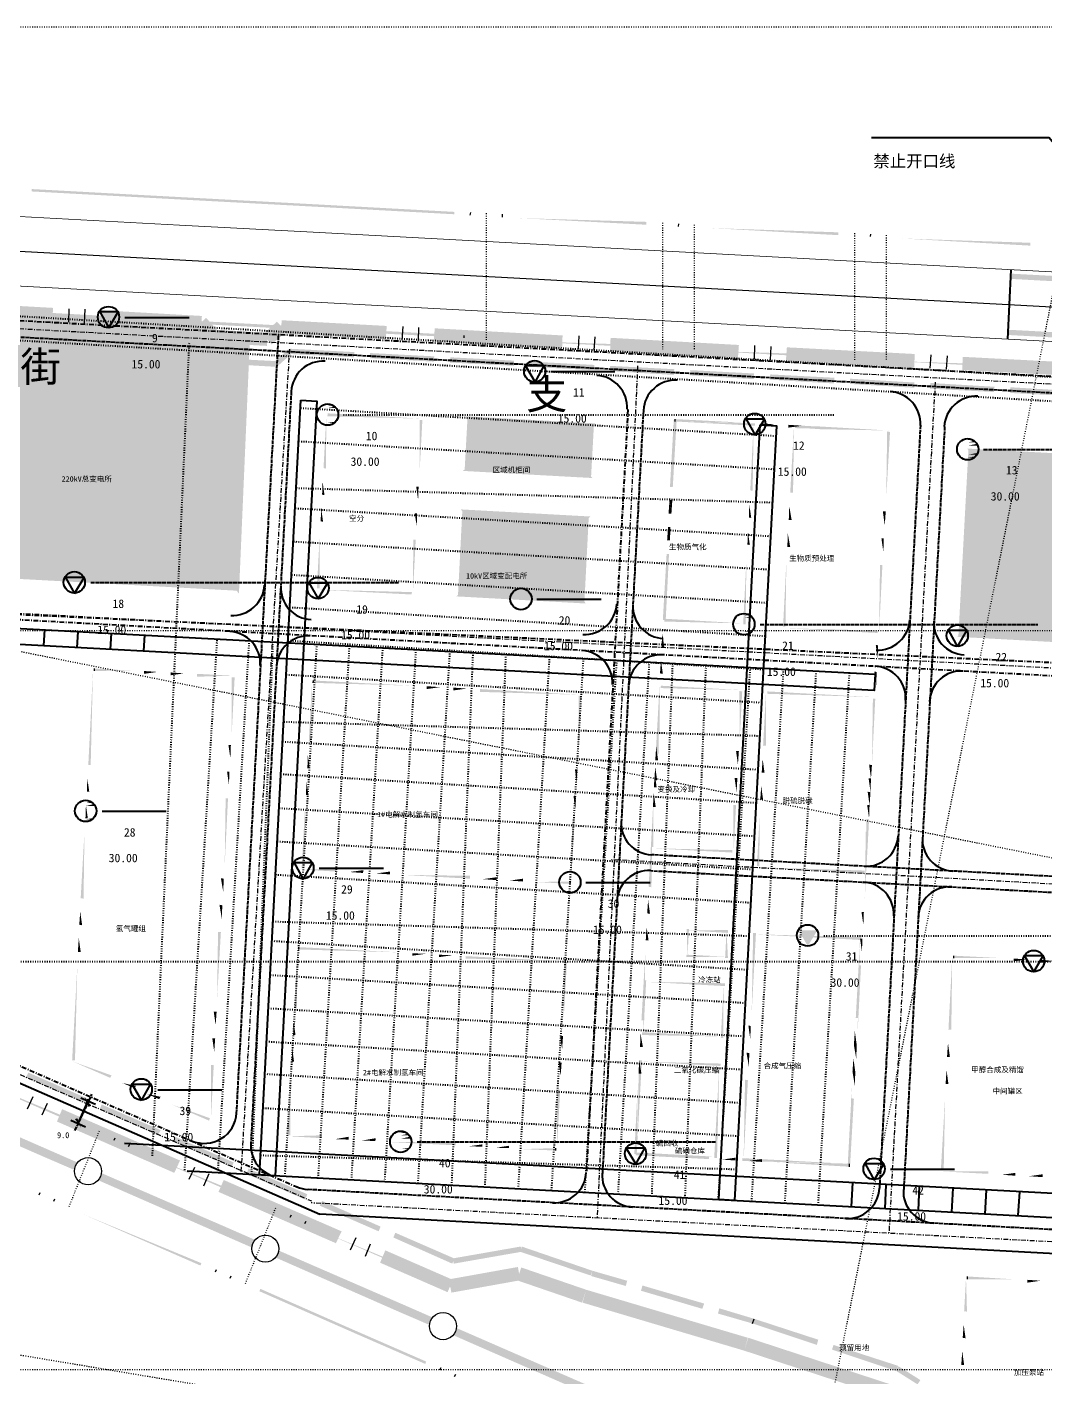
# Model space of a CAD drawing. Header units: metres. Extents: x 110 to 500, y 133 to 419.
# Drawn here: x 285 to 413.5, y 235.1 to 405.5 of the extents above; entities that cross this region are included whole.
import ezdxf

# ---------------------------------------------------------------- set-up
doc = ezdxf.new("R2010")
doc.units = ezdxf.units.M
for name, pattern in [('DASHDOT', [1, 0.6, -0.2, 0, -0.2]), ('DASHED', [0.6, 0.5, -0.1]), ('DOT', [0.2, 0, -0.2])]:
    doc.linetypes.add(name, pattern=pattern)
for name, color, linetype in [('PDF_0', 7, 'Continuous'), ('PDF_0-道路边线', 7, 'Continuous'), ('PDF_0高压线', 7, 'Continuous'), ('PDF_c- 现状道路', 7, 'Continuous'), ('PDF_d-道路中心线', 7, 'Continuous'), ('PDF_d-道路红线', 7, 'Continuous'), ('PDF_DM-尺寸标注', 7, 'Continuous'), ('PDF_HY_BZ_CC', 7, 'Continuous'), ('PDF_ROAD-CENT', 7, 'Continuous'), ('PDF_ZT-二期EPC承包商范围线', 7, 'Continuous'), ('PDF_勘探点', 7, 'Continuous'), ('PDF_绿线', 7, 'Continuous')]:
    doc.layers.add(name, color=color, linetype=linetype)
doc.styles.add('CHINESE', font='宋体')

msp = doc.modelspace()

# ---------------------------------------------------------------- hatches: boundary and pattern name
at = {"layer": 'PDF_0'}
for points in [[(460.82, 370.88), (460.82, 371.6), (409.22, 374.36), (409.16, 373.7)], [(272, 369.26), (288.14, 368.36), (288.26, 370.04), (272.06, 370.94)], [(294.2, 368.06), (306.92, 367.34), (307.04, 369.02), (294.32, 369.74)], [(307.94, 365.84), (309.2, 366.98), (307.58, 368.78), (306.32, 367.64)], [(315.86, 365.42), (317.66, 367.04), (316.52, 368.3), (314.72, 366.68)], [(317, 366.8), (330.26, 366.08), (330.38, 367.76), (317.12, 368.48)], [(286.88, 365.9), (294.98, 365.48), (294.98, 366.14), (286.88, 366.56)], [(308.54, 365.6), (315.26, 365.24), (315.32, 366.92), (308.6, 367.28)], [(336.32, 365.78), (352.52, 364.88), (352.58, 366.56), (336.44, 367.46)], [(459.38, 363.86), (459.32, 364.58), (408.86, 367.28), (408.8, 366.62)], [(296.96, 365.36), (305.54, 364.88), (305.54, 365.6), (297.02, 366.02)], [(306.92, 363.26), (307.4, 363.68), (305.78, 365.48), (305.3, 365)], [(316.16, 363.2), (316.64, 362.72), (318.38, 364.28), (317.96, 364.82)], [(318.14, 364.22), (326.24, 363.8), (326.3, 364.46), (318.2, 364.88)], [(358.58, 364.58), (374.72, 363.68), (374.84, 365.36), (358.64, 366.26)], [(380.78, 363.38), (396.98, 362.48), (397.04, 364.22), (380.9, 365.06)], [(307.1, 363.14), (316.4, 362.6), (316.4, 363.32), (307.16, 363.8)], [(328.28, 363.68), (336.32, 363.26), (336.38, 363.92), (328.28, 364.34)], [(338.36, 363.14), (346.46, 362.72), (346.46, 363.38), (338.42, 363.8)], [(348.44, 362.6), (356.54, 362.18), (356.6, 362.84), (348.5, 363.26)], [(403.04, 362.18), (419.18, 361.34), (419.3, 363.02), (403.1, 363.86)], [(358.58, 362.06), (366.62, 361.58), (366.68, 362.3), (358.58, 362.72)], [(368.66, 361.52), (376.76, 361.04), (376.76, 361.76), (368.72, 362.18)], [(378.74, 360.98), (386.84, 360.5), (386.9, 361.22), (378.8, 361.64)], [(388.88, 360.44), (396.98, 359.96), (396.98, 360.62), (388.88, 361.1)], [(398.96, 359.84), (407.06, 359.42), (407.12, 360.08), (399.02, 360.56)], [(409.1, 359.3), (417.14, 358.88), (417.2, 359.54), (409.1, 360.02)], [(340.22, 349.64), (339.98, 349.46), (356.36, 348.56), (356.18, 348.74), (356.54, 355.28), (356.72, 355.46), (340.34, 356.36), (340.58, 356.18)], [(402.56, 328.7), (402.38, 328.52), (449.72, 325.94), (449.54, 326.18), (450.8, 349.52), (450.98, 349.76), (403.64, 352.28), (403.82, 352.1)], [(339.38, 333.8), (339.14, 333.62), (355.52, 332.72), (355.34, 332.96), (355.88, 343.52), (356.12, 343.7), (339.74, 344.6), (339.92, 344.36)], [(292.28, 269.66), (292.52, 270.26), (285.14, 273.5), (284.84, 272.9)], [(292.58, 270.56), (292.22, 270.44), (293.06, 269.3), (292.58, 270.56), (293.06, 269.3), (292.7, 269.18), (292.22, 270.44)], [(301.52, 265.58), (301.82, 266.24), (294.38, 269.48), (294.14, 268.82)], [(303.56, 260.84), (304.28, 262.4), (289.4, 268.88), (288.74, 267.32)], [(291.5, 266.42), (291.8, 266.54), (291.02, 267.62), (291.5, 266.42), (291.02, 267.62), (291.32, 267.74), (291.8, 266.54)], [(310.82, 261.56), (311.06, 262.16), (303.68, 265.4), (303.38, 264.8)], [(320.06, 257.48), (320.36, 258.14), (312.92, 261.38), (312.68, 260.72)], [(323.96, 251.96), (324.68, 253.46), (309.8, 259.94), (309.14, 258.44)], [(329.36, 253.46), (329.6, 254.06), (322.22, 257.3), (321.92, 256.7)], [(338.66, 249.38), (338.9, 250.04), (331.46, 253.28), (331.22, 252.68)], [(338.06, 245.78), (338.72, 247.34), (330.2, 251.06), (329.54, 249.5)], [(338.72, 250.04), (338.84, 249.38), (347.42, 250.88), (347.3, 251.54)], [(356.12, 247.88), (356.36, 248.48), (347.42, 251.54), (347.24, 250.88)], [(338.24, 247.4), (338.54, 245.72), (347.24, 247.28), (346.94, 248.96)], [(355.04, 244.46), (355.58, 246.08), (347.36, 248.9), (346.82, 247.28)], [(360.56, 246.56), (360.74, 247.22), (356.36, 248.48), (356.18, 247.82)], [(375.5, 238.4), (375.98, 240.02), (355.58, 246.08), (355.1, 244.46)], [(370.22, 243.68), (370.46, 244.34), (362.66, 246.62), (362.48, 245.96)], [(376.58, 241.82), (376.76, 242.42), (372.38, 243.74), (372.2, 243.08)], [(384.68, 239.12), (384.86, 239.78), (376.76, 242.42), (376.58, 241.82)], [(393.26, 232.58), (393.8, 234.2), (376.04, 240.02), (375.5, 238.4)], [(394.7, 235.82), (394.94, 236.48), (386.78, 239.12), (386.6, 238.52)], [(397.4, 234.14), (397.76, 234.68), (395, 236.42), (394.64, 235.88)]]:
    msp.add_hatch(color=7, dxfattribs=at).paths.add_polyline_path(points)
at = {"layer": 'PDF_0高压线'}
for points in [[(287.06, 262.88), (290.96, 261.2), (291.32, 262.16), (287.48, 263.84), (274.04, 269.72), (273.62, 268.76)], [(309.5, 253.1), (313.34, 251.42), (313.76, 252.38), (309.92, 254.06), (294.44, 260.78), (294.02, 259.88)], [(331.88, 243.32), (335.78, 241.64), (336.14, 242.6), (332.3, 244.28), (316.82, 251), (316.46, 250.1)], [(354.32, 233.54), (358.16, 231.86), (358.58, 232.82), (354.68, 234.5), (339.26, 241.22), (338.84, 240.32)]]:
    msp.add_hatch(color=7, dxfattribs=at).paths.add_polyline_path(points)
at = {"layer": 'PDF_c- 现状道路'}
for points in [[(140.48, 388.52), (460.58, 371.3), (140.48, 388.52), (460.58, 371.3)], [(460.16, 364.1), (140.06, 381.32), (460.16, 364.1), (140.06, 381.32)]]:
    msp.add_hatch(color=7, dxfattribs=at).paths.add_polyline_path(points)
at = {"layer": 'PDF_DM-尺寸标注'}
msp.add_hatch(color=7, dxfattribs=at).paths.add_polyline_path([(292.64, 270.2), (292.34, 270.02), (292.46, 269.66), (292.82, 269.66), (292.94, 270.02)])
at = {"layer": 'PDF_HY_BZ_CC'}
for points in [[(277.7, 335.84), (278.06, 336.14), (311.42, 334.34), (311.72, 333.98), (313.1, 366.02), (313.46, 366.32), (308.48, 366.26), (308.66, 366.56), (306.86, 368.06), (307.04, 368.36), (279.74, 369.86), (279.56, 369.68), (279.74, 369.5)], [(323.06, 356.54), (322.76, 356.54), (322.7, 349.76), (323.06, 356.54), (322.7, 349.76), (322.4, 349.82), (322.76, 356.54)], [(334.7, 355.7), (334.7, 356.06), (322.88, 356.36), (334.7, 355.7), (322.88, 356.36), (322.94, 356.72), (334.7, 356.06)], [(334.16, 349.16), (334.52, 349.16), (334.52, 355.88), (334.16, 349.16), (334.52, 355.88), (334.88, 355.88), (334.52, 349.16)], [(366.98, 355.82), (366.62, 355.88), (366.5, 347.42), (366.98, 355.82), (366.5, 347.42), (366.14, 347.42), (366.62, 355.88)], [(376.04, 355.22), (376.04, 355.52), (366.8, 355.7), (376.04, 355.22), (366.8, 355.7), (366.8, 356), (376.04, 355.52)], [(379.4, 355.04), (379.4, 355.34), (377.72, 355.1), (379.4, 355.04), (377.72, 355.1), (377.72, 355.46), (379.4, 355.34)], [(382.76, 354.8), (382.82, 355.16), (381.08, 354.92), (382.76, 354.8), (381.08, 354.92), (381.08, 355.28), (382.82, 355.16)], [(393.74, 354.26), (393.74, 354.56), (384.44, 354.74), (393.74, 354.26), (384.44, 354.74), (384.5, 355.1), (393.74, 354.56)], [(393.08, 345.98), (393.44, 345.98), (393.56, 354.44), (393.08, 345.98), (393.56, 354.44), (393.92, 354.38), (393.44, 345.98)], [(322.64, 348.08), (322.28, 348.14), (322.52, 346.4), (322.64, 348.08), (322.52, 346.4), (322.22, 346.46), (322.28, 348.14)], [(333.98, 345.8), (334.34, 345.8), (334.1, 347.48), (333.98, 345.8), (334.1, 347.48), (334.4, 347.48), (334.34, 345.8)], [(322.46, 344.72), (322.1, 344.78), (322.34, 343.04), (322.46, 344.72), (322.34, 343.04), (322.04, 343.1), (322.1, 344.78)], [(366.44, 345.74), (366.08, 345.74), (366.32, 344.06), (366.44, 345.74), (366.32, 344.06), (365.96, 344.06), (366.08, 345.74)], [(392.9, 342.62), (393.26, 342.62), (393.02, 344.3), (392.9, 342.62), (393.02, 344.3), (393.38, 344.3), (393.26, 342.62)], [(333.8, 342.44), (334.16, 342.44), (333.92, 344.12), (333.8, 342.44), (333.92, 344.12), (334.22, 344.12), (334.16, 342.44)], [(322.28, 341.36), (321.92, 341.36), (321.92, 334.64), (322.28, 341.36), (321.92, 334.64), (321.56, 334.64), (321.92, 341.36)], [(366.2, 342.38), (365.9, 342.38), (366.14, 340.7), (366.2, 342.38), (366.14, 340.7), (365.78, 340.7), (365.9, 342.38)], [(392.72, 339.26), (393.08, 339.26), (392.84, 340.94), (392.72, 339.26), (392.84, 340.94), (393.14, 340.94), (393.08, 339.26)], [(333.38, 334.04), (333.68, 333.98), (333.74, 340.76), (333.38, 334.04), (333.74, 340.76), (334.04, 340.76), (333.68, 333.98)], [(366.02, 339.02), (365.72, 339.02), (365.6, 330.62), (366.02, 339.02), (365.6, 330.62), (365.24, 330.62), (365.72, 339.02)], [(392.18, 329.18), (392.54, 329.12), (392.66, 337.58), (392.18, 329.18), (392.66, 337.58), (392.96, 337.58), (392.54, 329.12)], [(321.74, 334.82), (321.74, 334.46), (333.56, 334.16), (321.74, 334.82), (333.56, 334.16), (333.5, 333.86), (321.74, 334.46)], [(365.48, 328.94), (365.18, 328.94), (365.42, 327.2), (365.48, 328.94), (365.42, 327.2), (365.06, 327.26), (365.18, 328.94)], [(392, 325.82), (392.36, 325.76), (392.12, 327.5), (392, 325.82), (392.12, 327.5), (392.42, 327.44), (392.36, 325.76)], [(365.3, 325.52), (365, 325.58), (365.24, 323.84), (365.3, 325.52), (365.24, 323.84), (364.88, 323.9), (365, 325.58)], [(293.66, 324.32), (293.3, 324.38), (293, 312.32), (293.66, 324.32), (293, 312.32), (292.7, 312.32), (293.3, 324.38)], [(298.04, 323.96), (298.04, 324.26), (293.48, 324.2), (298.04, 323.96), (293.48, 324.2), (293.48, 324.5), (298.04, 324.26)], [(301.4, 323.78), (301.4, 324.08), (299.72, 323.84), (301.4, 323.78), (299.72, 323.84), (299.72, 324.2), (301.4, 324.08)], [(304.76, 323.54), (304.76, 323.9), (303.08, 323.66), (304.76, 323.54), (303.08, 323.66), (303.08, 324.02), (304.76, 323.9)], [(311, 323.24), (311, 323.6), (306.44, 323.48), (311, 323.24), (306.44, 323.48), (306.44, 323.84), (311, 323.6)], [(391.82, 322.4), (392.18, 322.4), (391.94, 324.14), (391.82, 322.4), (391.94, 324.14), (392.24, 324.08), (392.18, 322.4)], [(310.46, 316.52), (310.82, 316.52), (310.82, 323.42), (310.46, 316.52), (310.82, 323.42), (311.18, 323.42), (310.82, 316.52)], [(321.26, 322.82), (320.96, 322.88), (320.84, 315.26), (321.26, 322.82), (320.84, 315.26), (320.54, 315.32), (320.96, 322.88)], [(333.74, 322.04), (333.74, 322.34), (321.08, 322.7), (333.74, 322.04), (321.08, 322.7), (321.14, 323), (333.74, 322.34)], [(337.1, 321.8), (337.1, 322.16), (335.42, 321.92), (337.1, 321.8), (335.42, 321.92), (335.42, 322.28), (337.1, 322.16)], [(365.12, 322.16), (364.82, 322.22), (364.7, 313.76), (365.12, 322.16), (364.7, 313.76), (364.34, 313.76), (364.82, 322.22)], [(340.46, 321.62), (340.46, 321.98), (338.78, 321.74), (340.46, 321.62), (338.78, 321.74), (338.78, 322.1), (340.46, 321.98)], [(354.8, 320.9), (354.8, 321.2), (342.14, 321.56), (354.8, 320.9), (342.14, 321.56), (342.14, 321.92), (354.8, 321.2)], [(354.2, 313.46), (354.56, 313.46), (354.62, 321.08), (354.2, 313.46), (354.62, 321.08), (354.92, 321.02), (354.56, 313.46)], [(391.28, 312.32), (391.64, 312.32), (391.76, 320.72), (391.28, 312.32), (391.76, 320.72), (392.06, 320.72), (391.64, 312.32)], [(310.28, 313.16), (310.64, 313.16), (310.4, 314.84), (310.28, 313.16), (310.4, 314.84), (310.7, 314.84), (310.64, 313.16)], [(320.78, 313.58), (320.42, 313.58), (320.66, 311.9), (320.78, 313.58), (320.66, 311.9), (320.36, 311.9), (320.42, 313.58)], [(364.58, 312.08), (364.28, 312.08), (364.52, 310.4), (364.58, 312.08), (364.52, 310.4), (364.16, 310.4), (364.28, 312.08)], [(292.94, 310.64), (292.58, 310.64), (292.82, 308.96), (292.94, 310.64), (292.82, 308.96), (292.52, 308.96), (292.58, 310.64)], [(310.1, 309.8), (310.46, 309.8), (310.22, 311.48), (310.1, 309.8), (310.22, 311.48), (310.52, 311.48), (310.46, 309.8)], [(320.6, 310.22), (320.24, 310.22), (320.48, 308.54), (320.6, 310.22), (320.48, 308.54), (320.18, 308.54), (320.24, 310.22)], [(354.02, 310.1), (354.38, 310.1), (354.14, 311.78), (354.02, 310.1), (354.14, 311.78), (354.44, 311.78), (354.38, 310.1)], [(391.1, 308.96), (391.46, 308.96), (391.22, 310.64), (391.1, 308.96), (391.22, 310.64), (391.52, 310.64), (391.46, 308.96)], [(364.4, 308.72), (364.1, 308.72), (364.34, 307.04), (364.4, 308.72), (364.34, 307.04), (363.98, 307.04), (364.1, 308.72)], [(292.76, 307.28), (292.4, 307.28), (292.64, 305.6), (292.76, 307.28), (292.64, 305.6), (292.34, 305.6), (292.4, 307.28)], [(309.56, 299.72), (309.92, 299.66), (310.04, 308.12), (309.56, 299.72), (310.04, 308.12), (310.34, 308.12), (309.92, 299.66)], [(320.42, 306.86), (320.06, 306.86), (320, 299.3), (320.42, 306.86), (320, 299.3), (319.64, 299.3), (320.06, 306.86)], [(353.84, 306.74), (354.2, 306.74), (353.96, 308.42), (353.84, 306.74), (353.96, 308.42), (354.26, 308.42), (354.2, 306.74)], [(390.92, 305.6), (391.28, 305.6), (391.04, 307.28), (390.92, 305.6), (391.04, 307.28), (391.34, 307.28), (391.28, 305.6)], [(364.22, 305.36), (363.92, 305.36), (363.8, 296.9), (364.22, 305.36), (363.8, 296.9), (363.44, 296.96), (363.92, 305.36)], [(292.58, 303.92), (292.22, 303.92), (292.1, 295.46), (292.58, 303.92), (292.1, 295.46), (291.74, 295.52), (292.22, 303.92)], [(353.36, 297.5), (353.66, 297.44), (353.78, 305.06), (353.36, 297.5), (353.78, 305.06), (354.08, 305.06), (353.66, 297.44)], [(390.38, 295.52), (390.74, 295.46), (390.86, 303.92), (390.38, 295.52), (390.86, 303.92), (391.16, 303.92), (390.74, 295.46)], [(319.82, 299.48), (319.82, 299.12), (324.08, 299.24), (319.82, 299.48), (324.08, 299.24), (324.02, 298.88), (319.82, 299.12)], [(325.76, 299.12), (325.7, 298.82), (327.44, 299.06), (325.76, 299.12), (327.44, 299.06), (327.38, 298.7), (325.7, 298.82)], [(329.12, 298.94), (329.06, 298.64), (330.8, 298.88), (329.12, 298.94), (330.8, 298.88), (330.8, 298.52), (329.06, 298.64)], [(332.48, 298.76), (332.48, 298.46), (340.88, 298.34), (332.48, 298.76), (340.88, 298.34), (340.88, 297.98), (332.48, 298.46)], [(309.38, 296.36), (309.74, 296.3), (309.44, 298.04), (309.38, 296.36), (309.44, 298.04), (309.8, 297.98), (309.74, 296.3)], [(342.56, 298.22), (342.56, 297.92), (344.24, 298.16), (342.56, 298.22), (344.24, 298.16), (344.24, 297.8), (342.56, 297.92)], [(345.92, 298.04), (345.92, 297.74), (347.6, 297.98), (345.92, 298.04), (347.6, 297.98), (347.6, 297.62), (345.92, 297.74)], [(349.34, 297.86), (349.28, 297.56), (353.54, 297.62), (349.34, 297.86), (353.54, 297.62), (353.48, 297.32), (349.28, 297.56)], [(363.68, 295.22), (363.38, 295.28), (363.62, 293.54), (363.68, 295.22), (363.62, 293.54), (363.26, 293.6), (363.38, 295.28)], [(292.04, 293.78), (291.68, 293.84), (291.92, 292.1), (292.04, 293.78), (291.92, 292.1), (291.56, 292.16), (291.68, 293.84)], [(309.2, 293), (309.56, 292.94), (309.26, 294.68), (309.2, 293), (309.26, 294.68), (309.62, 294.62), (309.56, 292.94)], [(390.2, 292.1), (390.56, 292.1), (390.32, 293.78), (390.2, 292.1), (390.32, 293.78), (390.62, 293.78), (390.56, 292.1)], [(363.5, 291.86), (363.2, 291.86), (363.44, 290.18), (363.5, 291.86), (363.44, 290.18), (363.08, 290.18), (363.2, 291.86)], [(291.86, 290.42), (291.5, 290.48), (291.74, 288.74), (291.86, 290.42), (291.74, 288.74), (291.38, 288.74), (291.5, 290.48)], [(308.66, 282.86), (308.96, 282.86), (309.08, 291.26), (308.66, 282.86), (309.08, 291.26), (309.44, 291.26), (308.96, 282.86)], [(390.02, 288.74), (390.38, 288.74), (390.14, 290.42), (390.02, 288.74), (390.14, 290.42), (390.44, 290.42), (390.38, 288.74)], [(319.46, 289.16), (319.1, 289.22), (319.04, 281.6), (319.46, 289.16), (319.04, 281.6), (318.74, 281.6), (319.1, 289.22)], [(331.94, 288.32), (331.94, 288.68), (319.28, 289.04), (331.94, 288.32), (319.28, 289.04), (319.28, 289.34), (331.94, 288.68)], [(335.3, 288.14), (335.3, 288.5), (333.62, 288.26), (335.3, 288.14), (333.62, 288.26), (333.62, 288.56), (335.3, 288.5)], [(338.66, 287.96), (338.66, 288.32), (336.98, 288.08), (338.66, 287.96), (336.98, 288.08), (336.98, 288.38), (338.66, 288.32)], [(352.94, 287.18), (353, 287.54), (340.34, 287.9), (352.94, 287.18), (340.34, 287.9), (340.34, 288.2), (353, 287.54)], [(363.32, 288.5), (363.02, 288.5), (362.9, 280.1), (363.32, 288.5), (362.9, 280.1), (362.54, 280.1), (363.02, 288.5)], [(291.68, 287.06), (291.32, 287.06), (291.02, 275.06), (291.68, 287.06), (291.02, 275.06), (290.66, 275.06), (291.32, 287.06)], [(352.4, 279.8), (352.7, 279.8), (352.82, 287.36), (352.4, 279.8), (352.82, 287.36), (353.12, 287.36), (352.7, 279.8)], [(389.48, 278.66), (389.84, 278.66), (389.96, 287.06), (389.48, 278.66), (389.96, 287.06), (390.26, 287.06), (389.84, 278.66)], [(308.48, 279.5), (308.78, 279.5), (308.54, 281.18), (308.48, 279.5), (308.54, 281.18), (308.9, 281.18), (308.78, 279.5)], [(318.98, 279.92), (318.62, 279.92), (318.86, 278.24), (318.98, 279.92), (318.86, 278.24), (318.56, 278.24), (318.62, 279.92)], [(308.3, 276.14), (308.6, 276.14), (308.36, 277.82), (308.3, 276.14), (308.36, 277.82), (308.72, 277.82), (308.6, 276.14)], [(352.22, 276.44), (352.52, 276.44), (352.28, 278.12), (352.22, 276.44), (352.28, 278.12), (352.64, 278.12), (352.52, 276.44)], [(362.78, 278.42), (362.42, 278.42), (362.72, 276.74), (362.78, 278.42), (362.72, 276.74), (362.36, 276.74), (362.42, 278.42)], [(318.8, 276.56), (318.44, 276.56), (318.68, 274.88), (318.8, 276.56), (318.68, 274.88), (318.38, 274.88), (318.44, 276.56)], [(389.3, 275.3), (389.66, 275.24), (389.36, 276.98), (389.3, 275.3), (389.36, 276.98), (389.72, 276.98), (389.66, 275.24)], [(290.9, 275.24), (290.78, 274.88), (295.64, 273.14), (290.9, 275.24), (295.64, 273.14), (295.46, 272.84), (290.78, 274.88)], [(307.82, 267.56), (308.18, 267.56), (308.18, 274.46), (307.82, 267.56), (308.18, 274.46), (308.54, 274.46), (308.18, 267.56)], [(352.04, 273.08), (352.34, 273.08), (352.1, 274.76), (352.04, 273.08), (352.1, 274.76), (352.46, 274.76), (352.34, 273.08)], [(362.6, 275.06), (362.24, 275.06), (362.54, 273.38), (362.6, 275.06), (362.54, 273.38), (362.18, 273.38), (362.24, 275.06)], [(318.62, 273.2), (318.26, 273.2), (318.2, 265.58), (318.62, 273.2), (318.2, 265.58), (317.84, 265.64), (318.26, 273.2)], [(389.12, 271.94), (389.48, 271.88), (389.18, 273.62), (389.12, 271.94), (389.18, 273.62), (389.54, 273.56), (389.48, 271.88)], [(297.14, 272.48), (297.02, 272.18), (298.7, 271.82), (297.14, 272.48), (298.7, 271.82), (298.58, 271.52), (297.02, 272.18)], [(300.26, 271.16), (300.14, 270.8), (301.82, 270.44), (300.26, 271.16), (301.82, 270.44), (301.64, 270.14), (300.14, 270.8)], [(351.56, 263.84), (351.86, 263.78), (351.92, 271.4), (351.56, 263.84), (351.92, 271.4), (352.28, 271.34), (351.86, 263.78)], [(362.42, 271.64), (362.06, 271.7), (361.94, 263.24), (362.42, 271.64), (361.94, 263.24), (361.64, 263.24), (362.06, 271.7)], [(303.32, 269.78), (303.2, 269.48), (308.06, 267.74), (303.32, 269.78), (308.06, 267.74), (307.94, 267.44), (303.2, 269.48)], [(388.58, 261.8), (388.88, 261.8), (389, 270.26), (388.58, 261.8), (389, 270.26), (389.36, 270.2), (388.88, 261.8)], [(318.02, 265.76), (318.02, 265.46), (322.22, 265.58), (318.02, 265.76), (322.22, 265.58), (322.22, 265.22), (318.02, 265.46)], [(323.9, 265.46), (323.9, 265.1), (325.58, 265.4), (323.9, 265.46), (325.58, 265.4), (325.58, 265.04), (323.9, 265.1)], [(327.32, 265.28), (327.26, 264.92), (329, 265.22), (327.32, 265.28), (329, 265.22), (328.94, 264.86), (327.26, 264.92)], [(330.68, 265.1), (330.62, 264.74), (339.08, 264.68), (330.68, 265.1), (339.08, 264.68), (339.08, 264.32), (330.62, 264.74)], [(340.76, 264.56), (340.76, 264.2), (342.44, 264.44), (340.76, 264.56), (342.44, 264.44), (342.44, 264.14), (340.76, 264.2)], [(344.12, 264.38), (344.12, 264.02), (345.8, 264.26), (344.12, 264.38), (345.8, 264.26), (345.8, 263.96), (344.12, 264.02)], [(347.48, 264.2), (347.48, 263.84), (351.68, 263.96), (347.48, 264.2), (351.68, 263.96), (351.68, 263.66), (347.48, 263.84)], [(361.82, 263.42), (361.82, 263.06), (371.06, 262.94), (361.82, 263.42), (371.06, 262.94), (371.06, 262.58), (361.82, 263.06)], [(372.74, 262.82), (372.74, 262.52), (374.42, 262.76), (372.74, 262.82), (374.42, 262.76), (374.42, 262.4), (372.74, 262.52)], [(376.1, 262.64), (376.1, 262.34), (377.78, 262.58), (376.1, 262.64), (377.78, 262.58), (377.78, 262.22), (376.1, 262.34)], [(379.46, 262.46), (379.46, 262.16), (388.76, 261.98), (379.46, 262.46), (388.76, 261.98), (388.76, 261.62), (379.46, 262.16)], [(403.88, 247.58), (403.52, 247.58), (403.64, 243.32), (403.88, 247.58), (403.64, 243.32), (403.28, 243.38), (403.52, 247.58)], [(409.58, 247.1), (409.58, 247.4), (403.7, 247.4), (409.58, 247.1), (403.7, 247.4), (403.7, 247.76), (409.58, 247.4)], [(412.94, 246.92), (412.94, 247.22), (411.26, 246.98), (412.94, 246.92), (411.26, 246.98), (411.26, 247.34), (412.94, 247.22)], [(403.52, 241.64), (403.22, 241.7), (403.46, 239.96), (403.52, 241.64), (403.46, 239.96), (403.1, 240.02), (403.22, 241.7)], [(403.34, 238.28), (403.04, 238.34), (403.28, 236.6), (403.34, 238.28), (403.28, 236.6), (402.92, 236.6), (403.04, 238.34)]]:
    msp.add_hatch(color=7, dxfattribs=at).paths.add_polyline_path(points)
at = {"layer": 'PDF_ZT-二期EPC承包商范围线'}
for points in [[(366.14, 347.54), (366.5, 347.48), (366.62, 355.88), (366.14, 347.54), (366.62, 355.88), (366.98, 355.82), (366.5, 347.48)], [(366.8, 356), (366.8, 355.7), (376.88, 355.46), (366.8, 356), (376.88, 355.46), (376.88, 355.16), (366.8, 355.7)], [(377.06, 355.28), (376.7, 355.34), (376.58, 346.94), (377.06, 355.28), (376.58, 346.94), (376.28, 347), (376.7, 355.34)], [(382.1, 355.04), (381.8, 355.04), (381.68, 346.7), (382.1, 355.04), (381.68, 346.7), (381.32, 346.7), (381.8, 355.04)], [(393.74, 354.26), (393.74, 354.56), (381.92, 354.86), (393.74, 354.26), (381.92, 354.86), (381.92, 355.22), (393.74, 354.56)], [(393.08, 346.04), (393.44, 346.04), (393.56, 354.44), (393.08, 346.04), (393.56, 354.44), (393.92, 354.38), (393.44, 346.04)], [(365.96, 344.12), (366.32, 344.06), (366.08, 345.8), (365.96, 344.12), (366.08, 345.8), (366.44, 345.8), (366.32, 344.06)], [(376.52, 345.26), (376.16, 345.26), (376.4, 343.52), (376.52, 345.26), (376.4, 343.52), (376.1, 343.58), (376.16, 345.26)], [(381.56, 344.96), (381.2, 345.02), (381.5, 343.28), (381.56, 344.96), (381.5, 343.28), (381.14, 343.28), (381.2, 345.02)], [(392.9, 342.62), (393.26, 342.62), (393.02, 344.36), (392.9, 342.62), (393.02, 344.36), (393.38, 344.36), (393.26, 342.62)], [(365.78, 340.7), (366.14, 340.64), (365.9, 342.38), (365.78, 340.7), (365.9, 342.38), (366.2, 342.38), (366.14, 340.64)], [(376.34, 341.84), (375.98, 341.84), (376.22, 340.1), (376.34, 341.84), (376.22, 340.1), (375.92, 340.16), (375.98, 341.84)], [(381.38, 341.54), (381.02, 341.54), (381.32, 339.86), (381.38, 341.54), (381.32, 339.86), (380.96, 339.86), (381.02, 341.54)], [(392.72, 339.2), (393.08, 339.2), (392.84, 340.94), (392.72, 339.2), (392.84, 340.94), (393.14, 340.94), (393.08, 339.2)], [(365.24, 330.62), (365.6, 330.62), (365.72, 338.96), (365.24, 330.62), (365.72, 338.96), (366.02, 338.96), (365.6, 330.62)], [(376.16, 338.42), (375.8, 338.42), (375.68, 330.08), (376.16, 338.42), (375.68, 330.08), (375.38, 330.08), (375.8, 338.42)], [(381.2, 338.12), (380.84, 338.12), (380.72, 329.78), (381.2, 338.12), (380.72, 329.78), (380.42, 329.78), (380.84, 338.12)], [(392.18, 329.18), (392.54, 329.12), (392.66, 337.52), (392.18, 329.18), (392.66, 337.52), (392.96, 337.52), (392.54, 329.12)], [(375.5, 329.9), (375.56, 330.2), (365.42, 330.44), (375.5, 329.9), (365.42, 330.44), (365.42, 330.8), (375.56, 330.2)], [(380.6, 329.96), (380.6, 329.6), (392.36, 329.3), (380.6, 329.96), (392.36, 329.3), (392.36, 329), (380.6, 329.6)], [(365.12, 322.16), (364.82, 322.22), (364.82, 316.34), (365.12, 322.16), (364.82, 316.34), (364.52, 316.34), (364.82, 322.22)], [(375.08, 321.5), (375.08, 321.8), (364.94, 322.04), (375.08, 321.5), (364.94, 322.04), (365, 322.34), (375.08, 321.8)], [(374.6, 315.8), (374.96, 315.8), (374.9, 321.68), (374.6, 315.8), (374.9, 321.68), (375.26, 321.62), (374.96, 315.8)], [(378.62, 321.44), (378.26, 321.5), (378.26, 314.78), (378.62, 321.44), (378.26, 314.78), (377.9, 314.78), (378.26, 321.5)], [(391.88, 320.54), (391.94, 320.9), (378.44, 321.32), (391.88, 320.54), (378.44, 321.32), (378.44, 321.62), (391.94, 320.9)], [(391.4, 314.06), (391.7, 314.06), (391.76, 320.72), (391.4, 314.06), (391.76, 320.72), (392.06, 320.72), (391.7, 314.06)], [(364.76, 314.66), (364.4, 314.66), (364.64, 312.92), (364.76, 314.66), (364.64, 312.92), (364.28, 312.92), (364.4, 314.66)], [(374.42, 312.38), (374.72, 312.38), (374.48, 314.12), (374.42, 312.38), (374.48, 314.12), (374.84, 314.12), (374.72, 312.38)], [(378.14, 313.1), (377.84, 313.1), (378.08, 311.36), (378.14, 313.1), (378.08, 311.36), (377.72, 311.36), (377.84, 313.1)], [(391.22, 310.64), (391.52, 310.64), (391.28, 312.38), (391.22, 310.64), (391.28, 312.38), (391.64, 312.32), (391.52, 310.64)], [(364.58, 311.24), (364.22, 311.24), (364.46, 309.5), (364.58, 311.24), (364.46, 309.5), (364.1, 309.5), (364.22, 311.24)], [(374.24, 308.96), (374.54, 308.96), (374.3, 310.7), (374.24, 308.96), (374.3, 310.7), (374.66, 310.7), (374.54, 308.96)], [(377.96, 309.68), (377.66, 309.68), (377.9, 307.94), (377.96, 309.68), (377.9, 307.94), (377.54, 307.94), (377.66, 309.68)], [(391.04, 307.22), (391.34, 307.22), (391.1, 308.96), (391.04, 307.22), (391.1, 308.96), (391.46, 308.9), (391.34, 307.22)], [(364.34, 307.82), (364.04, 307.82), (364.04, 302), (364.34, 307.82), (364.04, 302), (363.74, 302), (364.04, 307.82)], [(373.82, 301.46), (374.18, 301.4), (374.12, 307.28), (373.82, 301.46), (374.12, 307.28), (374.48, 307.28), (374.18, 301.4)], [(377.78, 306.26), (377.48, 306.26), (377.42, 299.54), (377.78, 306.26), (377.42, 299.54), (377.12, 299.6), (377.48, 306.26)], [(390.56, 298.88), (390.92, 298.82), (390.92, 305.54), (390.56, 298.88), (390.92, 305.54), (391.28, 305.48), (390.92, 298.82)], [(363.92, 302.18), (363.86, 301.82), (374, 301.58), (363.92, 302.18), (374, 301.58), (374, 301.28), (363.86, 301.82)], [(377.3, 299.72), (377.24, 299.42), (390.74, 299), (377.3, 299.72), (390.74, 299), (390.74, 298.7), (377.24, 299.42)], [(368.06, 288.26), (368.36, 288.26), (368.24, 291.62), (368.06, 288.26), (368.24, 291.62), (368.54, 291.62), (368.36, 288.26)], [(368.42, 291.8), (368.36, 291.44), (373.46, 291.5), (368.42, 291.8), (373.46, 291.5), (373.46, 291.14), (368.36, 291.44)], [(373.64, 291.32), (373.28, 291.32), (373.46, 287.96), (373.64, 291.32), (373.46, 287.96), (373.1, 287.96), (373.28, 291.32)], [(376.1, 281.12), (376.46, 281.12), (376.64, 291.14), (376.1, 281.12), (376.64, 291.14), (377, 291.14), (376.46, 281.12)], [(376.82, 291.32), (376.82, 290.96), (390.32, 290.6), (376.82, 291.32), (390.32, 290.6), (390.26, 290.24), (376.82, 290.96)], [(390.44, 290.42), (390.14, 290.42), (389.9, 280.4), (390.44, 290.42), (389.9, 280.4), (389.6, 280.4), (390.14, 290.42)], [(373.28, 287.78), (373.28, 288.14), (368.18, 288.08), (373.28, 287.78), (368.18, 288.08), (368.24, 288.38), (373.28, 288.14)], [(402.14, 288.08), (401.78, 288.14), (401.66, 278.9), (402.14, 288.08), (401.66, 278.9), (401.3, 278.9), (401.78, 288.14)], [(407.78, 287.66), (407.84, 287.96), (401.96, 287.96), (407.78, 287.66), (401.96, 287.96), (401.96, 288.26), (407.84, 287.96)], [(411.2, 287.42), (411.26, 287.78), (409.52, 287.54), (411.2, 287.42), (409.52, 287.54), (409.52, 287.9), (411.26, 287.78)], [(414.62, 287.24), (414.68, 287.6), (412.94, 287.36), (414.62, 287.24), (412.94, 287.36), (412.94, 287.72), (414.68, 287.6)], [(362.42, 278.42), (362.78, 278.42), (362.84, 285.14), (362.42, 278.42), (362.84, 285.14), (363.14, 285.14), (362.78, 278.42)], [(362.96, 285.32), (362.96, 284.96), (373.1, 284.78), (362.96, 285.32), (373.1, 284.78), (373.1, 284.42), (362.96, 284.96)], [(373.28, 284.6), (372.92, 284.6), (372.86, 277.88), (373.28, 284.6), (372.86, 277.88), (372.56, 277.88), (372.92, 284.6)], [(372.74, 277.7), (372.74, 278.06), (362.6, 278.24), (372.74, 277.7), (362.6, 278.24), (362.6, 278.6), (372.74, 278.06)], [(375.92, 277.7), (376.28, 277.7), (376.04, 279.44), (375.92, 277.7), (376.04, 279.44), (376.34, 279.38), (376.28, 277.7)], [(389.84, 278.66), (389.48, 278.72), (389.72, 276.98), (389.84, 278.66), (389.72, 276.98), (389.36, 276.98), (389.48, 278.72)], [(401.54, 277.22), (401.24, 277.22), (401.48, 275.48), (401.54, 277.22), (401.48, 275.48), (401.12, 275.48), (401.24, 277.22)], [(361.64, 263.24), (361.94, 263.24), (362.24, 275.06), (361.64, 263.24), (362.24, 275.06), (362.6, 275.06), (361.94, 263.24)], [(362.42, 275.24), (362.42, 274.88), (372.56, 274.64), (362.42, 275.24), (372.56, 274.64), (372.5, 274.34), (362.42, 274.88)], [(372.68, 274.52), (372.38, 274.52), (372.08, 262.7), (372.68, 274.52), (372.08, 262.7), (371.72, 262.7), (372.38, 274.52)], [(375.74, 274.28), (376.1, 274.28), (375.8, 276.02), (375.74, 274.28), (375.8, 276.02), (376.16, 275.96), (376.1, 274.28)], [(389.66, 275.24), (389.3, 275.3), (389.54, 273.56), (389.66, 275.24), (389.54, 273.56), (389.18, 273.56), (389.3, 275.3)], [(401.36, 273.8), (401.06, 273.8), (401.3, 272.06), (401.36, 273.8), (401.3, 272.06), (400.94, 272.06), (401.06, 273.8)], [(375.08, 262.52), (375.44, 262.52), (375.62, 272.6), (375.08, 262.52), (375.62, 272.6), (375.98, 272.54), (375.44, 262.52)], [(389.48, 271.82), (389.12, 271.88), (388.88, 261.8), (389.48, 271.82), (388.88, 261.8), (388.58, 261.8), (389.12, 271.88)], [(401.18, 270.38), (400.88, 270.38), (400.7, 261.14), (401.18, 270.38), (400.7, 261.14), (400.34, 261.2), (400.88, 270.38)], [(371.9, 262.52), (371.9, 262.88), (361.82, 263.06), (371.9, 262.52), (361.82, 263.06), (361.82, 263.42), (371.9, 262.88)], [(388.76, 261.62), (388.76, 261.98), (375.26, 262.34), (388.76, 261.62), (375.26, 262.34), (375.26, 262.7), (388.76, 261.98)], [(400.52, 261.32), (400.52, 261.02), (406.34, 261.02), (400.52, 261.32), (406.34, 261.02), (406.34, 260.72), (400.52, 261.02)], [(408.08, 260.96), (408.08, 260.6), (409.76, 260.84), (408.08, 260.96), (409.76, 260.84), (409.76, 260.48), (408.08, 260.6)], [(411.5, 260.78), (411.5, 260.42), (413.18, 260.66), (411.5, 260.78), (413.18, 260.66), (413.18, 260.3), (411.5, 260.42)]]:
    msp.add_hatch(color=7, dxfattribs=at).paths.add_polyline_path(points)
at = {"layer": 'PDF_勘探点'}
for points in [[(323.36, 357.8), (322.88, 357.8), (323.6, 357.68), (323.36, 357.8), (323.6, 357.68), (322.88, 357.68)], [(322.88, 357.38), (323.96, 357.38), (323.78, 357.56)], [(322.94, 355.52), (323.78, 355.52), (323.96, 355.7)], [(322.94, 355.34), (323.6, 355.34), (323.78, 355.52)], [(404.18, 353.48), (403.7, 353.48), (404.42, 353.36), (404.18, 353.48), (404.42, 353.36), (403.7, 353.36)], [(403.76, 353.06), (404.78, 353.06), (404.6, 353.24)], [(403.76, 352.64), (405.02, 352.64), (404.9, 352.88)], [(403.76, 351.5), (404.9, 351.5), (405.02, 351.74)], [(403.76, 351.14), (404.6, 351.14), (404.78, 351.32)], [(375.98, 331.34), (375.5, 331.34), (376.22, 331.22), (375.98, 331.34), (376.22, 331.22), (375.5, 331.22)], [(375.5, 330.92), (376.58, 330.92), (376.4, 331.1)], [(375.56, 329.18), (376.58, 329.18), (376.7, 329.42)], [(375.56, 328.88), (376.22, 328.88), (376.4, 329.06)], [(292.88, 307.76), (292.4, 307.76), (293.06, 307.7), (292.4, 307.7)], [(292.4, 307.52), (293.3, 307.52), (293.06, 307.7)], [(292.4, 307.16), (293.6, 307.16), (293.42, 307.4)], [(292.4, 305.48), (293.3, 305.48), (293.48, 305.66)], [(292.46, 305.24), (292.88, 305.24), (293.12, 305.36)], [(382.4, 291.44), (384.74, 291.44), (383.54, 289.46)], [(332.66, 266), (332.18, 266), (332.84, 265.88), (332.18, 265.88)], [(332.18, 265.58), (333.2, 265.58), (333.02, 265.76)], [(332.18, 265.16), (333.44, 265.16), (333.32, 265.4)], [(332.18, 263.84), (333.2, 263.84), (333.38, 264.02)], [(332.18, 263.54), (332.84, 263.54), (333.08, 263.66)]]:
    msp.add_hatch(color=7, dxfattribs=at).paths.add_polyline_path(points)
at = {"layer": 'PDF_绿线'}
for points in [[(321.26, 382.82), (338.9, 381.86), (338.9, 382.16), (321.26, 383.12), (304.4, 384.02), (285.56, 385.04), (285.56, 384.74), (304.4, 383.72)], [(347, 381.74), (347, 381.38), (363.14, 380.9), (347, 381.74), (363.14, 380.9), (363.14, 380.54), (347, 381.38)], [(371.24, 380.42), (371.24, 380.12), (387.38, 379.58), (371.24, 380.42), (387.38, 379.58), (387.38, 379.22), (371.24, 380.12)], [(395.48, 379.16), (395.48, 378.8), (411.62, 378.26), (395.48, 379.16), (411.62, 378.26), (411.62, 377.9), (395.48, 378.8)], [(320.42, 367.28), (338.06, 366.38), (338.06, 366.68), (320.42, 367.64), (303.62, 368.54), (284.78, 369.56), (284.78, 369.2), (303.56, 368.18)], [(346.16, 366.26), (346.16, 365.9), (362.36, 365.36), (346.16, 366.26), (362.36, 365.36), (362.3, 365.06), (346.16, 365.9)], [(370.4, 364.94), (370.4, 364.64), (386.6, 364.1), (370.4, 364.94), (386.6, 364.1), (386.54, 363.74), (370.4, 364.64)], [(394.64, 363.62), (394.64, 363.32), (410.84, 362.78), (394.64, 363.62), (410.84, 362.78), (410.78, 362.42), (394.64, 363.32)], [(275.06, 274.4), (274.94, 274.1), (292.34, 266.84), (275.06, 274.4), (292.34, 266.84), (292.22, 266.54), (274.94, 274.1)], [(299.78, 263.6), (299.6, 263.3), (314.6, 257.12), (299.78, 263.6), (314.6, 257.12), (314.48, 256.82), (299.6, 263.3)], [(292.16, 255.92), (292.04, 255.62), (306.98, 249.44), (292.16, 255.92), (306.98, 249.44), (306.86, 249.14), (292.04, 255.62)], [(321.98, 253.94), (321.86, 253.58), (339.26, 246.38), (321.98, 253.94), (339.26, 246.38), (339.14, 246.08), (321.86, 253.58)], [(326.3, 240.62), (335.24, 236.72), (335.36, 237.02), (326.42, 240.92), (314.42, 246.2), (314.3, 245.9)]]:
    msp.add_hatch(color=7, dxfattribs=at).paths.add_polyline_path(points)

# ---------------------------------------------------------------- linework, layer by layer
at = {"layer": 'PDF_0', "color": 7, "lineweight": 40}
for points in [[(429.32, 372.92), (414.02, 391.52), (391.58, 391.52)], [(408.8, 366.08), (409.22, 374.84)], [(293.6, 269.48), (291.74, 270.26)], [(290.48, 267.5), (292.34, 266.66)]]:
    msp.add_lwpolyline(points, dxfattribs=at)
at = {"layer": 'PDF_0', "color": 7, "linetype": 'DOT', "lineweight": 40}
for points in [[(472.84, 357.85), (191.12, 374.42)], [(190.94, 371.42), (428.59, 357.44)]]:
    msp.add_lwpolyline(points, dxfattribs=at)
at = {"layer": 'PDF_0', "color": 1}
for points in [[(290.24, 369.92), (290.18, 368.24)], [(292.28, 369.86), (292.16, 368.12)], [(332.42, 367.7), (332.3, 365.96)], [(334.4, 367.58), (334.34, 365.9)], [(354.62, 366.5), (354.56, 364.82)], [(356.66, 366.38), (356.54, 364.7)], [(376.82, 365.3), (376.76, 363.62)], [(378.86, 365.18), (378.8, 363.5)], [(399.08, 364.1), (398.96, 362.42)], [(401.12, 363.98), (401, 362.3)], [(285.02, 268.94), (285.74, 270.5)], [(286.88, 268.16), (287.54, 269.66)], [(305.42, 260.06), (306.14, 261.56)], [(307.28, 259.22), (307.94, 260.78)], [(325.82, 251.12), (326.54, 252.68)], [(327.68, 250.34), (328.34, 251.9)]]:
    msp.add_lwpolyline(points, dxfattribs=at)
at = {"layer": 'PDF_0', "color": 2, "linetype": 'DOT', "lineweight": 40}
for points in [[(300.8, 263), (305.46, 365.6)], [(379.52, 353.84), (319.48, 357.37)], [(379.28, 349.64), (319.24, 353.17)], [(379.04, 345.44), (319, 347.26)], [(378.86, 341.18), (318.82, 344.71)], [(378.62, 336.98), (318.58, 340.51)], [(378.38, 332.78), (318.34, 336.31)], [(378.14, 328.58), (318.16, 332.21)], [(304.88, 261.2), (308.98, 328.23)], [(309.08, 260.84), (313.03, 328.01)], [(313.34, 260.66), (316.03, 327.82)], [(317.54, 260.42), (321.57, 327.58)], [(377.9, 324.38), (317.92, 328.01)], [(321.74, 260.18), (325.69, 327.34)], [(325.94, 259.94), (329.89, 327.1)], [(330.14, 259.7), (334.09, 326.87)], [(334.34, 259.52), (338.37, 326.68)], [(338.6, 259.28), (341.29, 326.5)], [(342.8, 259.04), (345.44, 326.27)], [(347, 258.8), (350.95, 325.96)], [(351.2, 258.62), (355.23, 325.72)], [(355.4, 258.38), (359.43, 325.54)], [(359.6, 258.14), (363.55, 325.31)], [(363.86, 257.9), (366.5, 325.13)], [(368.06, 257.66), (370.7, 324.89)], [(372.26, 257.48), (376.29, 324.64)], [(376.46, 257.24), (380.49, 324.4)], [(380.66, 257), (384.61, 324.16)], [(384.86, 256.76), (388.81, 323.93)], [(377.72, 320.18), (317.68, 323.71)], [(377.48, 315.98), (317.38, 317.75)], [(377.24, 311.72), (317.2, 315.25)], [(377, 307.52), (317.02, 311.15)], [(376.82, 303.32), (316.78, 306.85)], [(376.58, 299.12), (316.54, 302.65)], [(376.34, 294.92), (316.3, 298.45)], [(376.1, 290.72), (316.06, 292.54)], [(375.86, 286.46), (315.88, 290.09)], [(375.68, 282.26), (315.64, 285.79)], [(375.44, 278.06), (315.4, 281.59)], [(375.2, 273.86), (315.16, 277.39)], [(374.96, 269.66), (314.98, 273.3)], [(374.78, 265.46), (314.74, 268.99)], [(374.54, 261.26), (314.44, 263.03)]]:
    msp.add_lwpolyline(points, dxfattribs=at)
at = {"layer": 'PDF_0', "color": 2, "lineweight": 40}
for points in [[(319.52, 358.4), (321.56, 358.28), (316.28, 260.48), (314.3, 260.6)], [(377.54, 355.28), (379.58, 355.16), (374.3, 257.36), (372.32, 257.48)], [(266.72, 328.46), (266.78, 330.5), (392.06, 323.78), (391.94, 321.74)]]:
    msp.add_lwpolyline(points, close=True, dxfattribs=at)
for points in [[(287.18, 329.42), (287.06, 327.38)], [(291.38, 329.18), (291.26, 327.14)], [(295.58, 328.94), (295.46, 326.96)], [(299.78, 328.76), (299.66, 326.72)], [(305.18, 261.08), (450.32, 253.28), (450.5, 256.28), (297.26, 264.56)], [(389.06, 256.58), (389.24, 259.58)], [(393.32, 256.34), (393.44, 259.34)], [(397.52, 256.1), (397.64, 259.16)], [(401.72, 255.86), (401.9, 258.92)], [(405.92, 255.62), (406.1, 258.68)], [(410.12, 255.44), (410.3, 258.44)]]:
    msp.add_lwpolyline(points, dxfattribs=at)
at = {"layer": 'PDF_0', "color": 7, "linetype": 'DASHED', "lineweight": 40}
msp.add_lwpolyline([(291.02, 266.18), (293.16, 270.76)], dxfattribs=at)
at = {"layer": 'PDF_0', "color": 2}
msp.add_lwpolyline([(376.58, 241.82), (376.76, 242.42)], dxfattribs=at)
at = {"layer": 'PDF_0-道路边线', "color": 3, "linetype": 'DASHDOT', "lineweight": 40}
for points in [[(143.42, 376.03), (459.08, 359)], [(360.83, 357.2), (355.58, 260.9)], [(276.98, 331.07), (468.8, 320.66)], [(468.92, 322.7), (277.04, 331.63)], [(276.26, 277.76), (319.05, 259.06)]]:
    msp.add_lwpolyline(points, dxfattribs=at)
at = {"layer": 'PDF_0-道路边线', "color": 3, "linetype": 'DASHED', "lineweight": 40}
for points in [[(149.36, 373.64), (451.87, 357.3)], [(311.42, 268.34), (316.74, 366.68)], [(318.32, 359.48), (313.22, 264.5)], [(362.78, 357.08), (357.61, 260.78)], [(397.76, 355.22), (392.59, 258.92)], [(400.82, 355.04), (395.65, 258.74)], [(448.58, 296.42), (363.86, 300.99)], [(448.46, 294.38), (363.74, 298.95)], [(446.18, 251.96), (320.48, 258.74)]]:
    msp.add_lwpolyline(points, dxfattribs=at)
at = {"layer": 'PDF_0-道路边线', "color": 3, "lineweight": 40}
for points in [[(275.78, 275.78), (321.92, 255.62)], [(453.08, 248.54), (321.92, 255.62)]]:
    msp.add_lwpolyline(points, dxfattribs=at)
for centre, start, end in [((322.37, 359.27), 86.918, 176.919), ((356.69, 357.47), -3.082, 86.919), ((366.83, 356.87), 86.918, 176.919), ((393.71, 355.43), -3.082, 86.919), ((404.81, 354.83), 86.918, 176.919), ((310.91, 335.27), -93.082, -3.081), ((321.05, 334.73), 176.918, -93.081), ((355.37, 332.87), -93.082, -3.081), ((365.51, 332.33), 176.918, -93.081), ((392.39, 330.89), -93.082, -3.081), ((310.37, 325.13), -3.082, 86.919), ((403.49, 330.29), 176.918, -93.081), ((320.51, 324.59), 86.918, 176.919), ((354.83, 322.73), -3.082, 86.919), ((364.97, 322.19), 86.918, 176.919), ((391.85, 320.75), -3.082, 86.919), ((402.95, 320.15), 86.918, 176.919), ((364.01, 305.03), 176.918, -93.081), ((390.89, 303.59), -93.082, -3.081), ((402.05, 302.99), 176.918, -93.081), ((363.47, 294.95), 86.918, 176.919), ((390.35, 293.51), -3.082, 86.919), ((401.51, 292.91), 86.918, 176.919), ((307.37, 268.61), -58.3346, -3.0811), ((307.37, 268.61), -113.5877, -58.3352), ((317.27, 264.29), 176.9176, -113.5868), ((351.53, 261.11), -93.082, -3.081), ((361.61, 260.57), 176.918, -93.081), ((320.63, 262.79), -113.5897, -93.0791), ((388.55, 259.13), -93.0817, -3.0813), ((399.65, 258.53), 176.9182, -93.0817)]:
    msp.add_arc(centre, 4.05, start, end, dxfattribs=at)
at = {"layer": 'PDF_0高压线', "color": 1}
for centre in [(292.67, 261.05), (315.05, 251.27), (337.49, 241.49)]:
    msp.add_circle(centre, 1.71, dxfattribs=at)
at = {"layer": 'PDF_d-道路中心线', "color": 1}
msp.add_lwpolyline([(134, 385.28), (468.98, 367.22)], dxfattribs=at)
at = {"layer": 'PDF_d-道路红线', "color": 5, "lineweight": 5}
for points in [[(140.66, 389.3), (304.22, 380.48), (321.08, 379.58), (459.74, 372.14)], [(140.18, 380.54), (303.8, 371.72), (320.6, 370.82), (459.26, 363.38)]]:
    msp.add_lwpolyline(points, dxfattribs=at)
at = {"layer": 'PDF_DM-尺寸标注', "color": 7, "lineweight": 40}
for points in [[(291.44, 267.08), (292.64, 269.84)], [(291.44, 267.08), (291.44, 267.02)]]:
    msp.add_lwpolyline(points, dxfattribs=at)
at = {"layer": 'PDF_HY_BZ_CC', "color": 2}
for points in [[(366.8, 355.7), (366.8, 356)], [(321.08, 322.7), (321.14, 323)], [(353.54, 297.62), (353.48, 297.32)], [(319.28, 289.04), (319.28, 289.34)], [(351.68, 263.96), (351.68, 263.66)], [(388.76, 261.98), (388.76, 261.62)]]:
    msp.add_lwpolyline(points, dxfattribs=at)
at = {"layer": 'PDF_HY_BZ_CC', "color": 3}
msp.add_lwpolyline([(293.48, 324.2), (293.48, 324.5)], dxfattribs=at)
at = {"layer": 'PDF_HY_BZ_CC', "color": 5}
msp.add_lwpolyline([(403.7, 247.4), (403.7, 247.76)], dxfattribs=at)
at = {"layer": 'PDF_ROAD-CENT', "color": 6, "linetype": 'DASHDOT'}
for points in [[(143.36, 374.96), (457.49, 358.13)], [(312.02, 261.02), (318.14, 365.03)], [(362.06, 362.72), (356.94, 255.23)], [(399.62, 360.68), (393.78, 253.28)], [(468.86, 321.68), (271.93, 332.09)], [(454.1, 295.1), (358.71, 300.38)], [(276.02, 276.74), (320.89, 257.3)], [(451.7, 250.16), (320.83, 257.05)]]:
    msp.add_lwpolyline(points, dxfattribs=at)
at = {"layer": 'PDF_ZT-二期EPC承包商范围线', "color": 6}
msp.add_lwpolyline([(401.96, 287.96), (401.96, 288.26)], dxfattribs=at)
at = {"layer": 'PDF_勘探点', "color": 5, "lineweight": 40}
for points in [[(295.28, 367.52), (296.48, 369.56), (294.14, 369.56)], [(349.1, 360.68), (350.24, 362.72), (347.9, 362.72)], [(376.88, 353.96), (378.08, 356), (375.74, 356)], [(290.96, 333.98), (292.16, 336.02), (289.82, 336.02)], [(321.74, 333.32), (322.88, 335.3), (320.6, 335.3)], [(402.44, 327.26), (403.64, 329.3), (401.3, 329.3)], [(319.82, 297.92), (321.02, 299.96), (318.68, 299.96)], [(412.1, 286.22), (413.24, 288.26), (410.9, 288.26)], [(299.42, 269.96), (300.56, 272), (298.22, 272)], [(361.82, 261.92), (362.96, 263.96), (360.62, 263.96)], [(391.94, 259.94), (393.14, 261.98), (390.8, 261.98)]]:
    msp.add_lwpolyline(points, close=True, dxfattribs=at)
for points in [[(297.32, 368.84), (305.42, 368.84)], [(351.08, 362), (359.18, 362)], [(349.34, 333.26), (357.44, 333.26)], [(294.44, 306.5), (302.54, 306.5)], [(321.86, 299.3), (329.96, 299.3)], [(355.52, 297.5), (363.62, 297.5)], [(301.46, 271.34), (309.56, 271.34)], [(393.98, 261.32), (402.08, 261.32)]]:
    msp.add_lwpolyline(points, dxfattribs=at)
at = {"layer": 'PDF_勘探点', "color": 5, "linetype": 'DOT', "lineweight": 40}
for points in [[(324.92, 356.54), (387.02, 356.54)], [(385.58, 290.78), (450.08, 290.78)], [(277.28, 287.54), (422.18, 287.54)]]:
    msp.add_lwpolyline(points, dxfattribs=at)
at = {"layer": 'PDF_勘探点', "color": 5, "linetype": 'DASHED', "lineweight": 40}
for points in [[(405.74, 352.16), (437.42, 352.16)], [(293, 335.36), (331.88, 335.36)], [(377.54, 330.08), (412.58, 330.08)], [(334.22, 264.74), (371.9, 264.74)]]:
    msp.add_lwpolyline(points, dxfattribs=at)
at = {"layer": 'PDF_勘探点', "color": 5, "lineweight": 40}
for centre in [(295.25, 368.87), (349.07, 362.03), (322.91, 356.57), (376.85, 355.37), (403.73, 352.19), (290.93, 335.39), (321.71, 334.67), (347.33, 333.29), (375.47, 330.11), (402.41, 328.67), (292.37, 306.53), (319.79, 299.33), (353.51, 297.53), (383.51, 290.81), (412.07, 287.57), (299.39, 271.37), (332.15, 264.77), (361.79, 263.27), (391.91, 261.35)]:
    msp.add_circle(centre, 1.35, dxfattribs=at)
at = {"layer": 'PDF_绿线', "color": 3, "linetype": 'DOT'}
for points in [[(143.42, 405.5), (477.08, 405.5)], [(342.92, 381.98), (342.92, 366.02)], [(365.18, 380.78), (365.18, 364.82)], [(369.2, 380.54), (369.2, 364.7)], [(389.42, 379.46), (389.42, 363.5)], [(393.44, 379.22), (393.44, 363.44)], [(415.7, 378.02), (383.25, 215.75)], [(140.68, 355.36), (457.28, 292.04)], [(139.52, 329.3), (472.82, 329.3)], [(294.07, 266.11), (290.18, 256.4)], [(136.2, 262.5), (452.9, 209.72)], [(316.33, 256.39), (312.44, 246.68)], [(134.72, 236), (454.28, 236)]]:
    msp.add_lwpolyline(points, dxfattribs=at)
at = {"layer": 'PDF_绿线', "color": 3}
for points in [[(340.94, 382.1), (340.88, 381.74)], [(344.96, 381.86), (344.96, 381.5)], [(367.22, 380.66), (367.16, 380.3)], [(391.46, 379.34), (391.4, 379.04)], [(340.1, 366.56), (340.1, 366.26)], [(296.06, 265.22), (295.94, 264.92)], [(297.92, 264.44), (297.74, 264.14)], [(286.58, 258.32), (286.46, 258.02)], [(288.44, 257.54), (288.32, 257.24)], [(318.32, 255.5), (318.14, 255.2)], [(320.18, 254.72), (320, 254.42)], [(308.84, 248.6), (308.72, 248.3)], [(310.7, 247.82), (310.58, 247.52)], [(337.22, 236.24), (337.04, 235.94)], [(339.08, 235.4), (338.9, 235.1)]]:
    msp.add_lwpolyline(points, dxfattribs=at)

# ---------------------------------------------------------------- texts
at = {"attachment_point": 7, "style": 'CHINESE'}
for s, insert, char_height in [('禁止开口线', (391.82, 387.64), 1.518), ('街', (284.12, 360.32), 3.77), ('支', (348.02, 356.84), 3.77), ('区域机柜间', (343.74, 349.17), 0.679), ('220kV总变电所', (289.33, 348.03), 0.679), ('空分', (325.63, 343.05), 0.679), ('生物质气化', (366.01, 339.45), 0.679), ('生物质预处理', (381.19, 338.01), 0.679), ('10kV区域变配电所', (340.39, 335.79), 0.679), ('变换及冷却', (364.56, 308.85), 0.679), ('脱硫脱碳', (380.35, 307.41), 0.679), ('1#电解水制氢车间', (329.17, 305.67), 0.679), ('氢气罐组', (296.17, 291.27), 0.679), ('冷冻站', (369.7, 284.81), 0.679), ('合成气压缩', (377.95, 273.93), 0.679), ('2#电解水制氢车间', (327.37, 273.09), 0.679), ('二氧化碳压缩', (366.64, 273.4), 0.679), ('甲醇合成及精馏', (404.17, 273.45), 0.679), ('中间罐区', (406.87, 270.75), 0.679), ('9.0', (288.76, 265.21), 0.755), ('硫回收', (364.36, 264.17), 0.679), ('硫磺仓库', (366.76, 263.21), 0.679), ('预留用地', (387.49, 238.35), 0.679), ('加压泵站', (409.57, 235.23), 0.679)]:
    msp.add_mtext(s, dxfattribs=dict(at, insert=insert, char_height=char_height))
at = {"color": 5, "attachment_point": 7, "style": 'CHINESE'}
for s, insert, char_height in [('9', (300.74, 365.68), 1.07), ('15.00', (298.16, 362.38), 1.073), ('11', (353.9, 358.84), 1.073), ('15.00', (351.98, 355.54), 1.073), ('10', (327.74, 353.32), 1.073), ('12', (381.68, 352.12), 1.073), ('30.00', (325.82, 350.08), 1.073), ('15.00', (379.76, 348.82), 1.073), ('13', (408.56, 349), 1.073), ('30.00', (406.64, 345.7), 1.073), ('18', (295.76, 332.14), 1.073), ('19', (326.54, 331.42), 1.073), ('20', (352.1, 330.04), 1.073), ('15.00', (293.84, 328.84), 1.073), ('15.00', (324.62, 328.18), 1.073), ('15.00', (350.24, 326.8), 1.073), ('21', (380.3, 326.86), 1.073), ('22', (407.24, 325.42), 1.073), ('15.00', (378.38, 323.56), 1.073), ('15.00', (405.32, 322.12), 1.073), ('28', (297.2, 303.28), 1.073), ('30.00', (295.28, 300.04), 1.073), ('29', (324.62, 296.08), 1.073), ('30', (358.28, 294.28), 1.073), ('15.00', (322.7, 292.78), 1.073), ('15.00', (356.42, 290.98), 1.073), ('31', (388.34, 287.62), 1.073), ('30.00', (386.42, 284.32), 1.073), ('39', (304.22, 268.12), 1.073), ('15.00', (302.3, 264.82), 1.073), ('40', (336.98, 261.52), 1.073), ('41', (366.62, 260.08), 1.073), ('30.00', (335.06, 258.22), 1.073), ('42', (396.74, 258.1), 1.073), ('15.00', (364.7, 256.78), 1.073), ('15.00', (394.82, 254.8), 1.073)]:
    msp.add_mtext(s, dxfattribs=dict(at, insert=insert, char_height=char_height))

doc.saveas('drawing.dxf')
